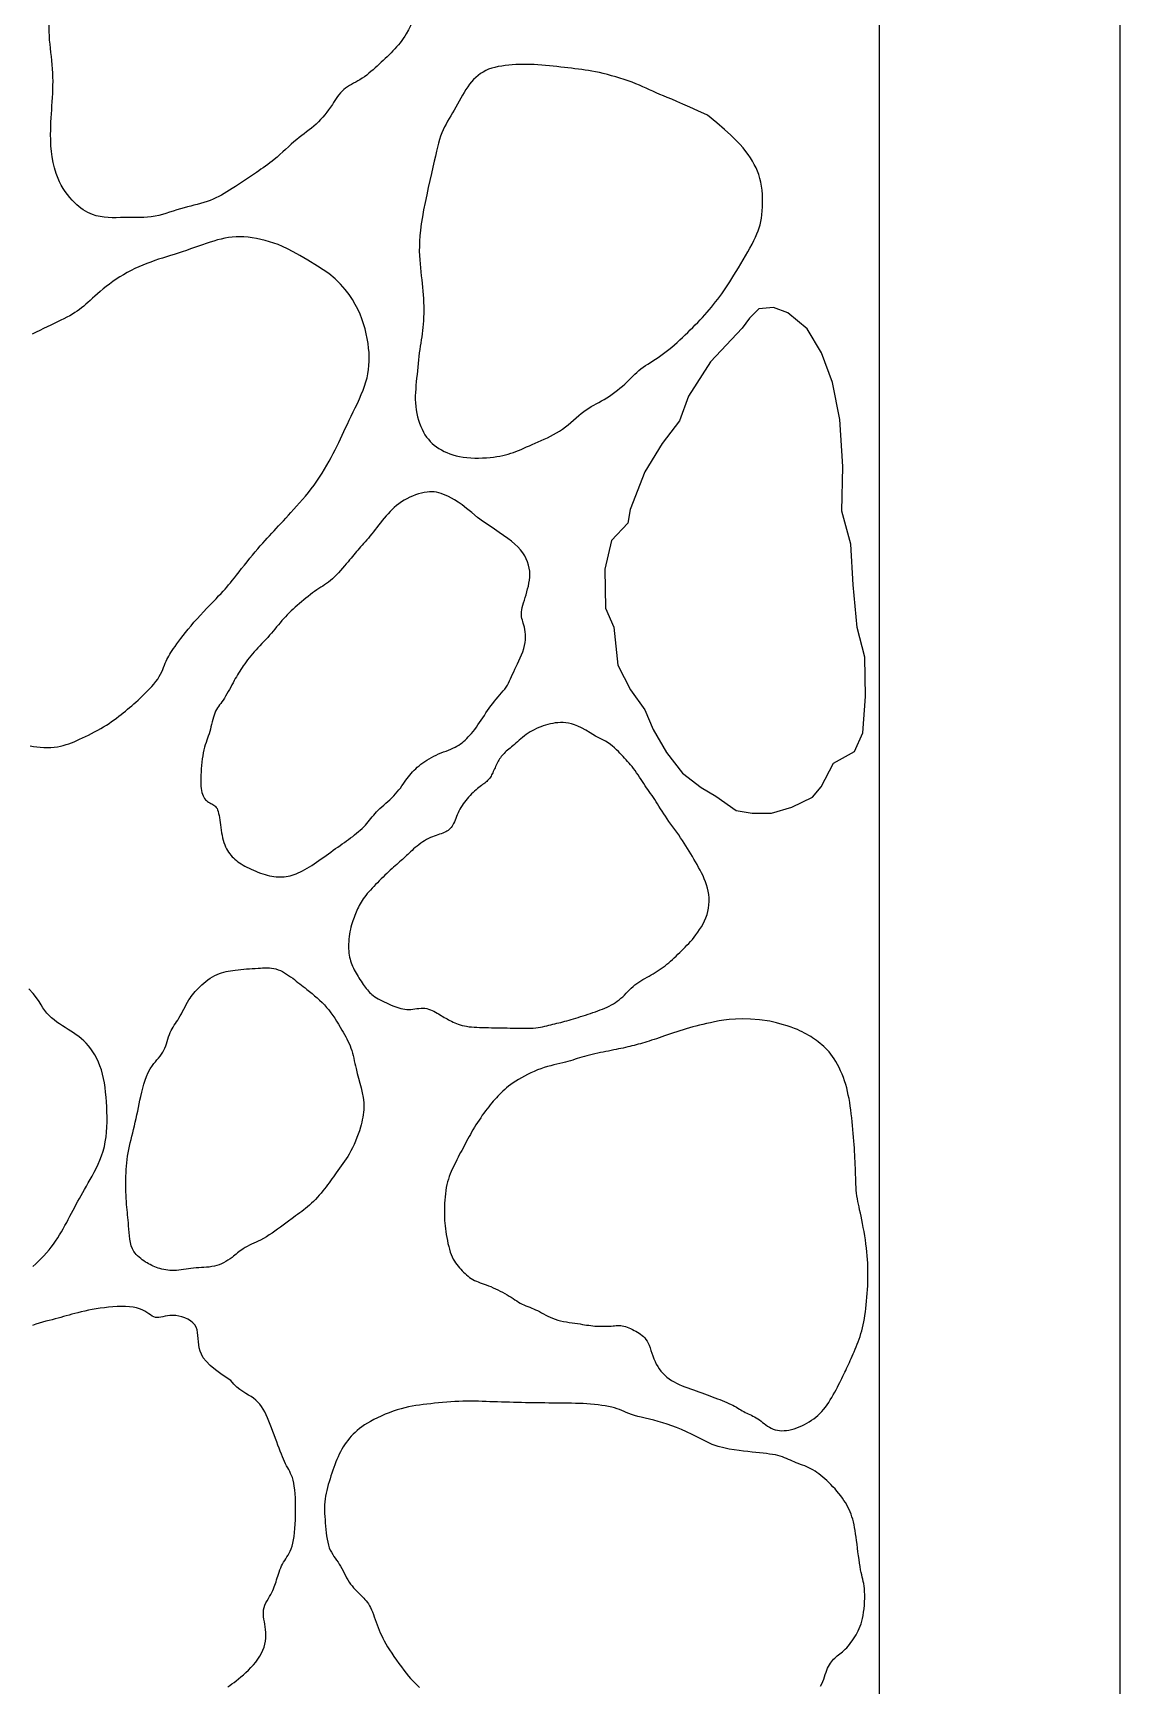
# Model space of a CAD drawing. Header units: inches. Extents: x 11 to 68, y 11 to 126.
# Drawn here: x 45.38 to 67.98, y 35 to 69.4 of the extents above; entities that cross this region are included whole.
import ezdxf

# ---------------------------------------------------------------- set-up
doc = ezdxf.new("R2010")
doc.units = ezdxf.units.IN
doc.header["$MEASUREMENT"] = 0

msp = doc.modelspace()

# ---------------------------------------------------------------- linework, layer by layer
for p, q in [((62.98, 26.012), (62.98, 126.012)), ((67.98, 126.012), (67.98, 23.632))]:
    msp.add_line(p, q)
for points in [[(59.404, 67.686), (59.204, 67.779), (59.033, 67.856), (58.888, 67.921), (58.764, 67.974), (58.658, 68.019), (58.567, 68.057), (58.485, 68.091), (58.41, 68.122), (58.337, 68.154), (58.267, 68.186), (58.197, 68.217), (58.128, 68.249), (58.057, 68.28), (57.986, 68.312), (57.911, 68.342), (57.834, 68.373), (57.753, 68.402), (57.669, 68.431), (57.582, 68.459), (57.495, 68.486), (57.408, 68.511), (57.321, 68.534), (57.236, 68.555), (57.155, 68.574), (57.076, 68.59), (57.001, 68.605), (56.929, 68.617), (56.858, 68.628), (56.787, 68.638), (56.718, 68.647), (56.647, 68.655), (56.575, 68.664), (56.502, 68.673), (56.426, 68.682), (56.35, 68.691), (56.272, 68.7), (56.193, 68.709), (56.114, 68.717), (56.035, 68.724), (55.957, 68.73), (55.878, 68.736), (55.801, 68.74), (55.723, 68.743), (55.647, 68.744), (55.57, 68.745), (55.494, 68.743), (55.419, 68.741), (55.344, 68.736), (55.269, 68.73), (55.195, 68.722), (55.123, 68.712), (55.052, 68.699), (54.983, 68.684), (54.916, 68.665), (54.852, 68.643), (54.792, 68.617), (54.735, 68.587), (54.681, 68.553), (54.631, 68.516), (54.583, 68.475), (54.538, 68.431), (54.496, 68.383), (54.455, 68.332), (54.416, 68.279), (54.378, 68.222), (54.342, 68.164), (54.307, 68.104), (54.272, 68.042), (54.238, 67.98), (54.204, 67.918), (54.17, 67.857), (54.136, 67.796), (54.101, 67.736), (54.066, 67.678), (54.032, 67.62), (53.998, 67.562), (53.965, 67.503), (53.934, 67.443), (53.905, 67.382), (53.878, 67.319), (53.853, 67.253), (53.831, 67.183), (53.809, 67.108), (53.789, 67.026), (53.767, 66.937), (53.745, 66.838), (53.721, 66.729), (53.694, 66.608), (53.663, 66.475), (53.631, 66.332), (53.597, 66.182), (53.563, 66.028), (53.53, 65.872), (53.5, 65.719), (53.473, 65.57), (53.45, 65.429), (53.433, 65.299), (53.421, 65.178), (53.414, 65.066), (53.411, 64.961), (53.41, 64.862), (53.413, 64.769), (53.418, 64.68), (53.425, 64.594), (53.433, 64.51), (53.441, 64.427), (53.45, 64.346), (53.46, 64.265), (53.469, 64.186), (53.477, 64.107), (53.485, 64.028), (53.491, 63.95), (53.497, 63.871), (53.5, 63.792), (53.502, 63.714), (53.503, 63.636), (53.502, 63.56), (53.5, 63.485), (53.496, 63.412), (53.491, 63.341), (53.485, 63.272), (53.477, 63.205), (53.468, 63.139), (53.459, 63.074), (53.449, 63.01), (53.439, 62.944), (53.429, 62.878), (53.419, 62.81), (53.41, 62.74), (53.401, 62.668), (53.392, 62.595), (53.384, 62.52), (53.377, 62.445), (53.369, 62.369), (53.362, 62.293), (53.354, 62.218), (53.347, 62.142), (53.34, 62.068), (53.334, 61.993), (53.33, 61.919), (53.327, 61.846), (53.327, 61.773), (53.329, 61.7), (53.335, 61.627), (53.344, 61.555), (53.356, 61.483), (53.372, 61.412), (53.391, 61.343), (53.413, 61.276), (53.438, 61.212), (53.466, 61.151), (53.495, 61.093), (53.527, 61.039), (53.561, 60.989), (53.598, 60.943), (53.637, 60.9), (53.678, 60.859), (53.722, 60.821), (53.769, 60.786), (53.818, 60.753), (53.87, 60.722), (53.925, 60.692), (53.983, 60.665), (54.044, 60.641), (54.108, 60.619), (54.176, 60.6), (54.247, 60.584), (54.321, 60.571), (54.399, 60.562), (54.48, 60.556), (54.562, 60.553), (54.644, 60.552), (54.726, 60.554), (54.806, 60.559), (54.883, 60.565), (54.956, 60.573), (55.024, 60.583), (55.087, 60.594), (55.147, 60.606), (55.204, 60.62), (55.26, 60.635), (55.313, 60.652), (55.366, 60.671), (55.42, 60.69), (55.474, 60.712), (55.529, 60.734), (55.585, 60.758), (55.642, 60.783), (55.7, 60.808), (55.759, 60.835), (55.82, 60.862), (55.882, 60.89), (55.945, 60.918), (56.008, 60.947), (56.073, 60.977), (56.137, 61.008), (56.202, 61.041), (56.265, 61.077), (56.328, 61.115), (56.389, 61.156), (56.448, 61.2), (56.506, 61.246), (56.562, 61.294), (56.617, 61.343), (56.671, 61.391), (56.725, 61.437), (56.777, 61.481), (56.83, 61.522), (56.882, 61.559), (56.934, 61.593), (56.986, 61.624), (57.038, 61.653), (57.091, 61.682), (57.144, 61.711), (57.198, 61.741), (57.253, 61.772), (57.308, 61.807), (57.364, 61.843), (57.42, 61.882), (57.475, 61.922), (57.529, 61.964), (57.582, 62.006), (57.633, 62.049), (57.681, 62.091), (57.727, 62.134), (57.77, 62.175), (57.812, 62.217), (57.853, 62.257), (57.893, 62.296), (57.934, 62.335), (57.976, 62.372), (58.02, 62.408), (58.066, 62.443), (58.114, 62.476), (58.164, 62.509), (58.215, 62.542), (58.268, 62.576), (58.323, 62.611), (58.378, 62.647), (58.433, 62.686), (58.489, 62.727), (58.545, 62.77), (58.602, 62.815), (58.658, 62.862), (58.715, 62.911), (58.771, 62.961), (58.827, 63.011), (58.882, 63.062), (58.937, 63.114), (58.991, 63.166), (59.045, 63.218), (59.097, 63.27), (59.149, 63.323), (59.2, 63.375), (59.25, 63.428), (59.299, 63.481), (59.347, 63.534), (59.394, 63.587), (59.44, 63.64), (59.485, 63.694), (59.529, 63.748), (59.573, 63.803), (59.615, 63.858), (59.657, 63.915), (59.699, 63.973), (59.74, 64.032), (59.782, 64.093), (59.824, 64.156), (59.866, 64.222), (59.909, 64.29), (59.954, 64.361), (60, 64.436), (60.048, 64.514), (60.097, 64.595), (60.146, 64.678), (60.195, 64.761), (60.242, 64.843), (60.287, 64.924), (60.329, 65.003), (60.367, 65.078), (60.401, 65.149), (60.43, 65.216), (60.456, 65.281), (60.477, 65.345), (60.496, 65.41), (60.511, 65.476), (60.523, 65.545), (60.533, 65.618), (60.541, 65.696), (60.546, 65.778), (60.549, 65.864), (60.548, 65.951), (60.545, 66.039), (60.537, 66.126), (60.527, 66.212), (60.512, 66.295), (60.493, 66.374), (60.47, 66.451), (60.443, 66.524), (60.412, 66.595), (60.377, 66.665), (60.339, 66.733), (60.297, 66.8), (60.252, 66.867), (60.203, 66.935), (60.147, 67.006), (60.078, 67.084), (59.994, 67.172), (59.888, 67.273), (59.758, 67.39), (59.598, 67.527), (59.404, 67.686)], [(51.529, 64.395), (51.292, 64.545), (51.094, 64.668), (50.927, 64.767), (50.788, 64.845), (50.669, 64.907), (50.566, 64.955), (50.474, 64.994), (50.385, 65.026), (50.296, 65.055), (50.206, 65.081), (50.116, 65.103), (50.026, 65.123), (49.937, 65.138), (49.849, 65.149), (49.763, 65.157), (49.679, 65.159), (49.598, 65.158), (49.519, 65.152), (49.441, 65.142), (49.365, 65.128), (49.289, 65.111), (49.213, 65.092), (49.136, 65.069), (49.058, 65.045), (48.979, 65.019), (48.898, 64.991), (48.815, 64.963), (48.732, 64.934), (48.649, 64.904), (48.565, 64.875), (48.481, 64.847), (48.398, 64.819), (48.315, 64.792), (48.233, 64.766), (48.151, 64.741), (48.07, 64.715), (47.988, 64.689), (47.907, 64.662), (47.825, 64.633), (47.744, 64.602), (47.661, 64.569), (47.579, 64.533), (47.497, 64.495), (47.416, 64.455), (47.335, 64.413), (47.257, 64.369), (47.18, 64.323), (47.106, 64.275), (47.034, 64.225), (46.965, 64.175), (46.899, 64.124), (46.836, 64.072), (46.776, 64.022), (46.719, 63.972), (46.664, 63.924), (46.613, 63.878), (46.565, 63.834), (46.519, 63.793), (46.475, 63.754), (46.431, 63.717), (46.387, 63.681), (46.342, 63.646), (46.296, 63.613), (46.247, 63.58), (46.194, 63.548), (46.139, 63.516), (46.08, 63.484), (46.019, 63.452), (45.954, 63.42), (45.887, 63.387), (45.818, 63.353), (45.745, 63.318), (45.671, 63.283), (45.594, 63.246), (45.517, 63.208), (45.439, 63.17), (45.361, 63.131)], [(45.317, 54.564), (45.385, 54.55), (45.456, 54.54), (45.528, 54.533), (45.601, 54.529), (45.674, 54.529), (45.745, 54.532), (45.815, 54.538), (45.882, 54.546), (45.945, 54.558), (46.005, 54.571), (46.063, 54.588), (46.119, 54.607), (46.175, 54.627), (46.23, 54.65), (46.287, 54.675), (46.345, 54.701), (46.405, 54.729), (46.467, 54.759), (46.531, 54.789), (46.594, 54.821), (46.658, 54.854), (46.721, 54.888), (46.784, 54.923), (46.844, 54.958), (46.902, 54.994), (46.958, 55.031), (47.011, 55.067), (47.063, 55.104), (47.113, 55.142), (47.161, 55.179), (47.208, 55.215), (47.254, 55.252), (47.298, 55.288), (47.342, 55.324), (47.385, 55.36), (47.428, 55.397), (47.471, 55.435), (47.515, 55.474), (47.56, 55.515), (47.606, 55.558), (47.655, 55.603), (47.703, 55.65), (47.753, 55.698), (47.801, 55.748), (47.847, 55.799), (47.892, 55.85), (47.933, 55.902), (47.969, 55.953), (48.001, 56.004), (48.029, 56.054), (48.053, 56.102), (48.074, 56.15), (48.093, 56.196), (48.11, 56.24), (48.127, 56.283), (48.144, 56.323), (48.161, 56.361), (48.179, 56.398), (48.198, 56.433), (48.219, 56.47), (48.243, 56.507), (48.269, 56.546), (48.298, 56.588), (48.331, 56.634), (48.367, 56.685), (48.407, 56.739), (48.451, 56.798), (48.498, 56.86), (48.549, 56.925), (48.604, 56.993), (48.662, 57.063), (48.724, 57.134), (48.789, 57.207), (48.856, 57.281), (48.924, 57.354), (48.992, 57.426), (49.059, 57.496), (49.123, 57.563), (49.182, 57.625), (49.237, 57.682), (49.286, 57.734), (49.329, 57.781), (49.369, 57.826), (49.407, 57.869), (49.444, 57.912), (49.481, 57.957), (49.52, 58.006), (49.563, 58.059), (49.61, 58.119), (49.661, 58.183), (49.715, 58.251), (49.771, 58.322), (49.829, 58.394), (49.886, 58.466), (49.943, 58.535), (49.999, 58.602), (50.052, 58.665), (50.103, 58.724), (50.153, 58.781), (50.201, 58.834), (50.248, 58.886), (50.295, 58.937), (50.342, 58.987), (50.388, 59.038), (50.435, 59.089), (50.483, 59.141), (50.532, 59.194), (50.582, 59.248), (50.633, 59.305), (50.686, 59.363), (50.74, 59.423), (50.797, 59.486), (50.856, 59.551), (50.916, 59.619), (50.978, 59.69), (51.04, 59.762), (51.102, 59.837), (51.163, 59.913), (51.223, 59.992), (51.281, 60.072), (51.336, 60.153), (51.389, 60.236), (51.44, 60.319), (51.489, 60.402), (51.535, 60.485), (51.579, 60.567), (51.62, 60.648), (51.66, 60.727), (51.698, 60.804), (51.734, 60.88), (51.769, 60.955), (51.804, 61.03), (51.839, 61.105), (51.875, 61.182), (51.913, 61.26), (51.952, 61.341), (51.993, 61.426), (52.035, 61.512), (52.078, 61.601), (52.121, 61.691), (52.163, 61.782), (52.202, 61.873), (52.239, 61.963), (52.271, 62.051), (52.299, 62.138), (52.322, 62.224), (52.34, 62.309), (52.353, 62.394), (52.363, 62.48), (52.367, 62.567), (52.368, 62.656), (52.364, 62.748), (52.356, 62.842), (52.344, 62.94), (52.328, 63.039), (52.307, 63.14), (52.282, 63.243), (52.252, 63.345), (52.217, 63.448), (52.177, 63.55), (52.132, 63.652), (52.079, 63.752), (52.019, 63.854), (51.948, 63.957), (51.865, 64.061), (51.769, 64.169), (51.658, 64.28), (51.529, 64.395)], [(60.127, 63.258), (59.463, 62.558), (59.009, 61.839), (58.819, 61.327), (58.459, 60.854), (58.099, 60.267), (57.796, 59.483), (57.744, 59.201), (57.409, 58.836), (57.267, 58.241), (57.282, 57.427), (57.453, 57.033), (57.535, 56.245), (57.804, 55.728), (58.102, 55.311), (58.273, 54.902), (58.548, 54.426), (58.883, 53.995), (59.273, 53.697), (59.577, 53.515), (60.002, 53.22), (60.333, 53.16), (60.735, 53.16), (61.155, 53.29), (61.589, 53.496), (61.767, 53.711), (62.023, 54.2), (62.463, 54.444), (62.631, 54.831), (62.691, 55.588), (62.673, 56.409), (62.517, 57.029), (62.434, 57.915), (62.386, 58.762), (62.194, 59.447), (62.218, 60.377), (62.158, 61.356), (62.003, 62.122), (61.776, 62.742), (61.478, 63.244), (61.071, 63.578), (60.779, 63.687), (60.473, 63.659), (60.276, 63.462), (60.127, 63.258)], [(54.622, 59.315), (54.5, 59.42), (54.393, 59.506), (54.299, 59.578), (54.216, 59.636), (54.143, 59.683), (54.078, 59.721), (54.019, 59.751), (53.965, 59.776), (53.914, 59.797), (53.865, 59.815), (53.817, 59.83), (53.77, 59.841), (53.722, 59.848), (53.673, 59.851), (53.623, 59.85), (53.57, 59.845), (53.514, 59.836), (53.455, 59.823), (53.395, 59.806), (53.333, 59.786), (53.271, 59.762), (53.21, 59.736), (53.15, 59.706), (53.093, 59.674), (53.038, 59.64), (52.986, 59.603), (52.937, 59.565), (52.89, 59.524), (52.844, 59.482), (52.801, 59.439), (52.759, 59.394), (52.718, 59.348), (52.678, 59.301), (52.639, 59.254), (52.601, 59.206), (52.564, 59.158), (52.527, 59.11), (52.491, 59.063), (52.455, 59.017), (52.419, 58.973), (52.384, 58.93), (52.35, 58.888), (52.316, 58.849), (52.282, 58.81), (52.25, 58.773), (52.218, 58.737), (52.187, 58.703), (52.158, 58.669), (52.13, 58.637), (52.103, 58.605), (52.076, 58.573), (52.049, 58.541), (52.021, 58.507), (51.992, 58.472), (51.961, 58.435), (51.928, 58.395), (51.892, 58.352), (51.854, 58.307), (51.814, 58.26), (51.772, 58.213), (51.73, 58.167), (51.687, 58.122), (51.645, 58.079), (51.602, 58.04), (51.561, 58.005), (51.52, 57.973), (51.48, 57.944), (51.44, 57.917), (51.4, 57.89), (51.359, 57.864), (51.318, 57.837), (51.276, 57.809), (51.233, 57.778), (51.189, 57.745), (51.144, 57.711), (51.099, 57.675), (51.053, 57.638), (51.008, 57.601), (50.962, 57.563), (50.917, 57.524), (50.873, 57.486), (50.83, 57.447), (50.787, 57.409), (50.745, 57.37), (50.704, 57.331), (50.664, 57.292), (50.625, 57.251), (50.587, 57.21), (50.55, 57.169), (50.514, 57.126), (50.478, 57.083), (50.442, 57.039), (50.406, 56.995), (50.37, 56.951), (50.334, 56.907), (50.296, 56.864), (50.257, 56.82), (50.217, 56.776), (50.177, 56.733), (50.136, 56.69), (50.095, 56.647), (50.055, 56.605), (50.016, 56.562), (49.978, 56.52), (49.941, 56.478), (49.905, 56.436), (49.871, 56.394), (49.839, 56.353), (49.808, 56.312), (49.778, 56.272), (49.75, 56.232), (49.724, 56.193), (49.698, 56.154), (49.674, 56.117), (49.651, 56.079), (49.628, 56.04), (49.606, 56.001), (49.583, 55.962), (49.56, 55.92), (49.537, 55.877), (49.512, 55.832), (49.487, 55.785), (49.461, 55.738), (49.435, 55.691), (49.409, 55.644), (49.382, 55.599), (49.356, 55.556), (49.33, 55.517), (49.305, 55.48), (49.28, 55.447), (49.257, 55.415), (49.234, 55.384), (49.213, 55.352), (49.192, 55.319), (49.174, 55.284), (49.157, 55.246), (49.141, 55.204), (49.127, 55.158), (49.114, 55.11), (49.102, 55.06), (49.09, 55.009), (49.077, 54.958), (49.065, 54.908), (49.051, 54.859), (49.037, 54.813), (49.022, 54.768), (49.006, 54.724), (48.99, 54.679), (48.974, 54.633), (48.958, 54.585), (48.943, 54.534), (48.929, 54.479), (48.917, 54.42), (48.906, 54.357), (48.896, 54.291), (48.887, 54.224), (48.88, 54.155), (48.874, 54.087), (48.87, 54.02), (48.866, 53.955), (48.864, 53.893), (48.864, 53.834), (48.865, 53.778), (48.867, 53.726), (48.872, 53.678), (48.878, 53.633), (48.887, 53.592), (48.898, 53.555), (48.912, 53.522), (48.928, 53.492), (48.945, 53.466), (48.965, 53.443), (48.985, 53.423), (49.006, 53.405), (49.028, 53.39), (49.05, 53.376), (49.072, 53.365), (49.094, 53.354), (49.115, 53.343), (49.135, 53.332), (49.154, 53.318), (49.172, 53.302), (49.188, 53.282), (49.203, 53.258), (49.216, 53.229), (49.226, 53.195), (49.236, 53.156), (49.244, 53.114), (49.252, 53.069), (49.259, 53.02), (49.266, 52.97), (49.273, 52.918), (49.281, 52.864), (49.289, 52.81), (49.298, 52.756), (49.308, 52.702), (49.32, 52.649), (49.332, 52.598), (49.346, 52.549), (49.362, 52.503), (49.379, 52.46), (49.399, 52.42), (49.42, 52.383), (49.442, 52.349), (49.466, 52.317), (49.492, 52.286), (49.519, 52.257), (49.547, 52.23), (49.576, 52.203), (49.607, 52.177), (49.639, 52.152), (49.672, 52.128), (49.707, 52.105), (49.744, 52.082), (49.783, 52.059), (49.824, 52.037), (49.868, 52.015), (49.913, 51.994), (49.959, 51.973), (50.007, 51.953), (50.055, 51.934), (50.104, 51.916), (50.153, 51.9), (50.201, 51.885), (50.249, 51.872), (50.296, 51.861), (50.342, 51.852), (50.387, 51.844), (50.432, 51.839), (50.475, 51.835), (50.518, 51.834), (50.561, 51.835), (50.602, 51.838), (50.643, 51.843), (50.684, 51.85), (50.724, 51.86), (50.765, 51.872), (50.807, 51.886), (50.849, 51.903), (50.892, 51.921), (50.936, 51.942), (50.982, 51.965), (51.028, 51.99), (51.076, 52.017), (51.124, 52.045), (51.173, 52.075), (51.222, 52.107), (51.272, 52.14), (51.322, 52.174), (51.372, 52.21), (51.423, 52.246), (51.473, 52.282), (51.523, 52.318), (51.572, 52.354), (51.621, 52.39), (51.669, 52.424), (51.716, 52.458), (51.762, 52.49), (51.808, 52.522), (51.853, 52.554), (51.897, 52.585), (51.94, 52.616), (51.982, 52.647), (52.024, 52.679), (52.065, 52.712), (52.105, 52.745), (52.145, 52.778), (52.183, 52.812), (52.219, 52.846), (52.254, 52.88), (52.288, 52.914), (52.319, 52.948), (52.349, 52.982), (52.377, 53.016), (52.405, 53.05), (52.432, 53.084), (52.461, 53.118), (52.49, 53.152), (52.521, 53.187), (52.555, 53.222), (52.592, 53.257), (52.631, 53.293), (52.672, 53.33), (52.714, 53.367), (52.756, 53.404), (52.798, 53.443), (52.84, 53.482), (52.879, 53.522), (52.916, 53.563), (52.951, 53.604), (52.984, 53.645), (53.016, 53.686), (53.046, 53.728), (53.075, 53.768), (53.103, 53.808), (53.131, 53.846), (53.159, 53.884), (53.186, 53.92), (53.214, 53.955), (53.242, 53.989), (53.271, 54.022), (53.302, 54.054), (53.334, 54.086), (53.368, 54.118), (53.404, 54.149), (53.442, 54.18), (53.482, 54.21), (53.524, 54.24), (53.567, 54.268), (53.613, 54.296), (53.66, 54.322), (53.71, 54.348), (53.76, 54.371), (53.812, 54.394), (53.864, 54.415), (53.916, 54.436), (53.967, 54.456), (54.017, 54.476), (54.065, 54.496), (54.11, 54.516), (54.152, 54.536), (54.192, 54.557), (54.229, 54.579), (54.264, 54.602), (54.298, 54.627), (54.331, 54.654), (54.364, 54.683), (54.396, 54.714), (54.429, 54.748), (54.462, 54.784), (54.495, 54.823), (54.529, 54.864), (54.562, 54.907), (54.596, 54.952), (54.629, 54.999), (54.663, 55.047), (54.696, 55.096), (54.729, 55.147), (54.763, 55.198), (54.796, 55.249), (54.83, 55.3), (54.864, 55.35), (54.9, 55.399), (54.936, 55.447), (54.972, 55.493), (55.01, 55.537), (55.047, 55.58), (55.084, 55.623), (55.119, 55.664), (55.153, 55.705), (55.185, 55.746), (55.215, 55.787), (55.241, 55.828), (55.265, 55.87), (55.287, 55.913), (55.309, 55.958), (55.33, 56.004), (55.351, 56.052), (55.374, 56.103), (55.398, 56.157), (55.425, 56.213), (55.453, 56.272), (55.482, 56.333), (55.51, 56.395), (55.537, 56.459), (55.561, 56.523), (55.582, 56.586), (55.598, 56.649), (55.609, 56.711), (55.615, 56.771), (55.617, 56.828), (55.615, 56.884), (55.61, 56.937), (55.603, 56.987), (55.594, 57.033), (55.583, 57.075), (55.573, 57.114), (55.562, 57.149), (55.553, 57.182), (55.544, 57.214), (55.537, 57.246), (55.533, 57.279), (55.532, 57.314), (55.534, 57.352), (55.54, 57.394), (55.55, 57.44), (55.563, 57.489), (55.577, 57.541), (55.594, 57.595), (55.611, 57.651), (55.629, 57.709), (55.646, 57.768), (55.663, 57.828), (55.678, 57.889), (55.69, 57.95), (55.7, 58.012), (55.706, 58.074), (55.708, 58.137), (55.705, 58.2), (55.697, 58.263), (55.683, 58.327), (55.662, 58.39), (55.635, 58.454), (55.601, 58.517), (55.561, 58.579), (55.513, 58.641), (55.458, 58.702), (55.396, 58.762), (55.326, 58.822), (55.249, 58.881), (55.164, 58.942), (55.071, 59.006), (54.97, 59.073), (54.862, 59.147), (54.746, 59.227), (54.622, 59.315)], [(57.072, 54.766), (56.966, 54.836), (56.871, 54.893), (56.785, 54.939), (56.709, 54.975), (56.639, 55.002), (56.574, 55.022), (56.514, 55.035), (56.456, 55.043), (56.4, 55.047), (56.345, 55.048), (56.291, 55.045), (56.238, 55.039), (56.186, 55.031), (56.135, 55.02), (56.085, 55.008), (56.036, 54.993), (55.987, 54.977), (55.939, 54.96), (55.892, 54.942), (55.846, 54.922), (55.801, 54.9), (55.758, 54.877), (55.715, 54.852), (55.674, 54.826), (55.634, 54.798), (55.595, 54.769), (55.557, 54.739), (55.521, 54.709), (55.485, 54.679), (55.451, 54.649), (55.418, 54.62), (55.386, 54.592), (55.355, 54.566), (55.325, 54.541), (55.297, 54.518), (55.269, 54.495), (55.243, 54.473), (55.218, 54.451), (55.194, 54.429), (55.172, 54.407), (55.151, 54.385), (55.131, 54.363), (55.113, 54.34), (55.096, 54.316), (55.079, 54.292), (55.064, 54.268), (55.049, 54.242), (55.036, 54.217), (55.022, 54.19), (55.009, 54.163), (54.997, 54.136), (54.985, 54.109), (54.973, 54.082), (54.961, 54.056), (54.949, 54.03), (54.938, 54.005), (54.926, 53.981), (54.914, 53.958), (54.901, 53.935), (54.888, 53.914), (54.875, 53.894), (54.86, 53.875), (54.845, 53.857), (54.828, 53.839), (54.811, 53.822), (54.792, 53.806), (54.772, 53.79), (54.75, 53.774), (54.727, 53.757), (54.703, 53.739), (54.677, 53.719), (54.65, 53.698), (54.621, 53.674), (54.591, 53.649), (54.56, 53.622), (54.529, 53.593), (54.497, 53.562), (54.466, 53.53), (54.436, 53.497), (54.406, 53.463), (54.377, 53.428), (54.35, 53.393), (54.324, 53.356), (54.3, 53.319), (54.276, 53.282), (54.255, 53.244), (54.235, 53.206), (54.216, 53.167), (54.199, 53.129), (54.183, 53.091), (54.168, 53.054), (54.153, 53.018), (54.139, 52.983), (54.124, 52.95), (54.108, 52.919), (54.092, 52.891), (54.073, 52.865), (54.054, 52.842), (54.032, 52.822), (54.009, 52.804), (53.984, 52.787), (53.958, 52.772), (53.929, 52.759), (53.899, 52.746), (53.866, 52.734), (53.832, 52.723), (53.796, 52.711), (53.759, 52.699), (53.721, 52.686), (53.682, 52.671), (53.642, 52.654), (53.601, 52.635), (53.561, 52.613), (53.52, 52.589), (53.48, 52.563), (53.44, 52.535), (53.401, 52.506), (53.363, 52.476), (53.327, 52.447), (53.292, 52.417), (53.259, 52.388), (53.228, 52.36), (53.198, 52.332), (53.17, 52.305), (53.142, 52.278), (53.114, 52.252), (53.086, 52.226), (53.059, 52.2), (53.03, 52.174), (53.001, 52.148), (52.971, 52.122), (52.941, 52.095), (52.909, 52.068), (52.876, 52.039), (52.842, 52.008), (52.807, 51.976), (52.77, 51.942), (52.732, 51.907), (52.694, 51.87), (52.655, 51.832), (52.615, 51.793), (52.576, 51.754), (52.538, 51.714), (52.5, 51.676), (52.463, 51.637), (52.427, 51.599), (52.392, 51.562), (52.359, 51.525), (52.328, 51.488), (52.298, 51.452), (52.271, 51.416), (52.245, 51.38), (52.221, 51.345), (52.2, 51.31), (52.18, 51.274), (52.161, 51.239), (52.144, 51.204), (52.127, 51.17), (52.112, 51.135), (52.096, 51.1), (52.081, 51.065), (52.066, 51.03), (52.052, 50.994), (52.038, 50.957), (52.025, 50.919), (52.012, 50.879), (52, 50.836), (51.988, 50.792), (51.978, 50.745), (51.968, 50.696), (51.96, 50.645), (51.952, 50.593), (51.947, 50.541), (51.942, 50.489), (51.94, 50.438), (51.939, 50.388), (51.94, 50.34), (51.942, 50.294), (51.947, 50.25), (51.953, 50.207), (51.961, 50.166), (51.971, 50.126), (51.982, 50.087), (51.994, 50.049), (52.008, 50.011), (52.023, 49.975), (52.04, 49.939), (52.057, 49.904), (52.076, 49.869), (52.095, 49.834), (52.115, 49.8), (52.135, 49.766), (52.155, 49.732), (52.176, 49.698), (52.198, 49.664), (52.219, 49.631), (52.241, 49.599), (52.263, 49.568), (52.285, 49.538), (52.307, 49.51), (52.329, 49.483), (52.351, 49.458), (52.374, 49.433), (52.399, 49.41), (52.425, 49.387), (52.453, 49.365), (52.484, 49.343), (52.518, 49.321), (52.555, 49.299), (52.594, 49.277), (52.636, 49.255), (52.679, 49.234), (52.724, 49.213), (52.769, 49.193), (52.814, 49.174), (52.858, 49.156), (52.902, 49.139), (52.944, 49.124), (52.986, 49.11), (53.027, 49.099), (53.068, 49.09), (53.109, 49.083), (53.15, 49.079), (53.192, 49.078), (53.234, 49.079), (53.276, 49.083), (53.319, 49.088), (53.361, 49.094), (53.403, 49.099), (53.445, 49.102), (53.486, 49.103), (53.527, 49.101), (53.566, 49.094), (53.604, 49.085), (53.641, 49.072), (53.677, 49.056), (53.712, 49.039), (53.746, 49.021), (53.779, 49.002), (53.811, 48.983), (53.841, 48.965), (53.871, 48.947), (53.9, 48.93), (53.929, 48.913), (53.958, 48.897), (53.987, 48.881), (54.017, 48.864), (54.047, 48.848), (54.079, 48.832), (54.112, 48.816), (54.146, 48.8), (54.182, 48.785), (54.22, 48.77), (54.26, 48.757), (54.303, 48.745), (54.347, 48.735), (54.394, 48.726), (54.444, 48.719), (54.496, 48.714), (54.55, 48.709), (54.606, 48.706), (54.663, 48.704), (54.723, 48.702), (54.784, 48.7), (54.847, 48.699), (54.91, 48.698), (54.975, 48.697), (55.04, 48.696), (55.106, 48.695), (55.171, 48.694), (55.237, 48.693), (55.302, 48.691), (55.366, 48.69), (55.43, 48.688), (55.492, 48.687), (55.553, 48.686), (55.612, 48.685), (55.67, 48.686), (55.726, 48.688), (55.779, 48.691), (55.831, 48.696), (55.881, 48.703), (55.928, 48.71), (55.974, 48.719), (56.019, 48.729), (56.063, 48.738), (56.105, 48.749), (56.147, 48.759), (56.188, 48.769), (56.229, 48.779), (56.269, 48.789), (56.31, 48.799), (56.351, 48.809), (56.393, 48.82), (56.435, 48.831), (56.479, 48.843), (56.524, 48.855), (56.57, 48.869), (56.618, 48.883), (56.666, 48.897), (56.715, 48.912), (56.765, 48.928), (56.816, 48.944), (56.867, 48.96), (56.918, 48.977), (56.969, 48.994), (57.021, 49.011), (57.072, 49.029), (57.123, 49.047), (57.173, 49.066), (57.222, 49.086), (57.269, 49.106), (57.316, 49.127), (57.36, 49.149), (57.404, 49.172), (57.446, 49.197), (57.487, 49.223), (57.527, 49.25), (57.566, 49.279), (57.604, 49.31), (57.64, 49.343), (57.676, 49.378), (57.712, 49.414), (57.747, 49.45), (57.783, 49.486), (57.819, 49.521), (57.856, 49.555), (57.894, 49.587), (57.934, 49.618), (57.975, 49.646), (58.017, 49.673), (58.06, 49.698), (58.103, 49.723), (58.146, 49.747), (58.19, 49.771), (58.233, 49.795), (58.275, 49.82), (58.317, 49.846), (58.359, 49.872), (58.4, 49.899), (58.44, 49.927), (58.48, 49.956), (58.52, 49.986), (58.559, 50.017), (58.598, 50.049), (58.636, 50.083), (58.674, 50.117), (58.712, 50.152), (58.75, 50.188), (58.788, 50.225), (58.825, 50.261), (58.863, 50.298), (58.9, 50.335), (58.938, 50.373), (58.975, 50.412), (59.013, 50.451), (59.05, 50.493), (59.088, 50.536), (59.126, 50.583), (59.164, 50.631), (59.203, 50.684), (59.24, 50.739), (59.277, 50.797), (59.311, 50.857), (59.343, 50.92), (59.371, 50.984), (59.394, 51.05), (59.413, 51.118), (59.426, 51.187), (59.434, 51.257), (59.437, 51.327), (59.435, 51.397), (59.428, 51.467), (59.417, 51.536), (59.402, 51.604), (59.384, 51.67), (59.362, 51.735), (59.337, 51.797), (59.31, 51.858), (59.281, 51.918), (59.25, 51.976), (59.218, 52.034), (59.186, 52.091), (59.153, 52.147), (59.121, 52.203), (59.089, 52.259), (59.056, 52.315), (59.023, 52.371), (58.99, 52.426), (58.955, 52.482), (58.919, 52.538), (58.882, 52.595), (58.844, 52.651), (58.804, 52.708), (58.763, 52.764), (58.722, 52.821), (58.682, 52.877), (58.641, 52.933), (58.602, 52.989), (58.563, 53.044), (58.527, 53.098), (58.492, 53.151), (58.458, 53.204), (58.426, 53.255), (58.394, 53.305), (58.364, 53.354), (58.334, 53.401), (58.306, 53.446), (58.277, 53.489), (58.249, 53.531), (58.221, 53.572), (58.193, 53.612), (58.165, 53.653), (58.137, 53.693), (58.109, 53.734), (58.08, 53.777), (58.051, 53.821), (58.021, 53.866), (57.991, 53.912), (57.96, 53.957), (57.929, 54.003), (57.898, 54.047), (57.867, 54.09), (57.836, 54.131), (57.804, 54.17), (57.773, 54.206), (57.741, 54.241), (57.71, 54.275), (57.678, 54.309), (57.646, 54.342), (57.614, 54.375), (57.582, 54.41), (57.549, 54.445), (57.513, 54.483), (57.471, 54.522), (57.421, 54.564), (57.358, 54.609), (57.281, 54.658), (57.187, 54.71), (57.072, 54.766)], [(45.375, 43.728), (45.433, 43.783), (45.49, 43.838), (45.548, 43.895), (45.603, 43.953), (45.657, 44.012), (45.709, 44.072), (45.757, 44.133), (45.803, 44.195), (45.847, 44.258), (45.889, 44.321), (45.929, 44.385), (45.968, 44.449), (46.005, 44.514), (46.041, 44.578), (46.076, 44.643), (46.11, 44.707), (46.144, 44.772), (46.177, 44.836), (46.21, 44.899), (46.243, 44.962), (46.276, 45.024), (46.309, 45.085), (46.343, 45.146), (46.377, 45.207), (46.413, 45.269), (46.449, 45.333), (46.486, 45.398), (46.524, 45.466), (46.564, 45.537), (46.605, 45.611), (46.647, 45.689), (46.689, 45.77), (46.729, 45.855), (46.767, 45.942), (46.802, 46.033), (46.834, 46.127), (46.86, 46.223), (46.88, 46.322), (46.896, 46.423), (46.906, 46.526), (46.913, 46.63), (46.916, 46.735), (46.916, 46.84), (46.913, 46.945), (46.909, 47.05), (46.903, 47.153), (46.895, 47.255), (46.886, 47.355), (46.874, 47.454), (46.86, 47.549), (46.842, 47.643), (46.822, 47.733), (46.797, 47.82), (46.769, 47.903), (46.737, 47.982), (46.702, 48.058), (46.663, 48.13), (46.622, 48.197), (46.578, 48.261), (46.532, 48.319), (46.484, 48.374), (46.434, 48.423), (46.382, 48.469), (46.329, 48.511), (46.275, 48.551), (46.219, 48.589), (46.163, 48.626), (46.105, 48.662), (46.047, 48.699), (45.988, 48.737), (45.929, 48.776), (45.871, 48.816), (45.814, 48.859), (45.76, 48.903), (45.709, 48.95), (45.663, 49), (45.621, 49.053), (45.583, 49.11), (45.546, 49.172), (45.503, 49.241), (45.449, 49.318), (45.379, 49.406), (45.287, 49.506)], [(60.699, 48.836), (60.483, 48.862), (60.294, 48.877), (60.129, 48.882), (59.984, 48.878), (59.857, 48.868), (59.744, 48.854), (59.643, 48.837), (59.551, 48.819), (59.465, 48.801), (59.384, 48.783), (59.307, 48.766), (59.234, 48.749), (59.164, 48.732), (59.095, 48.714), (59.028, 48.695), (58.962, 48.676), (58.896, 48.656), (58.829, 48.635), (58.764, 48.613), (58.699, 48.592), (58.635, 48.57), (58.573, 48.548), (58.512, 48.527), (58.454, 48.507), (58.398, 48.488), (58.343, 48.469), (58.291, 48.452), (58.241, 48.436), (58.192, 48.42), (58.144, 48.405), (58.098, 48.391), (58.053, 48.378), (58.008, 48.365), (57.964, 48.352), (57.92, 48.341), (57.877, 48.329), (57.833, 48.318), (57.789, 48.307), (57.744, 48.296), (57.698, 48.286), (57.652, 48.275), (57.604, 48.265), (57.555, 48.255), (57.505, 48.244), (57.454, 48.234), (57.401, 48.223), (57.347, 48.212), (57.292, 48.201), (57.236, 48.19), (57.178, 48.178), (57.121, 48.166), (57.063, 48.154), (57.006, 48.141), (56.95, 48.128), (56.895, 48.114), (56.843, 48.1), (56.792, 48.085), (56.743, 48.071), (56.696, 48.055), (56.648, 48.04), (56.6, 48.025), (56.552, 48.01), (56.501, 47.995), (56.448, 47.98), (56.392, 47.966), (56.333, 47.952), (56.271, 47.938), (56.207, 47.922), (56.142, 47.906), (56.074, 47.887), (56.006, 47.867), (55.937, 47.844), (55.867, 47.818), (55.798, 47.789), (55.729, 47.758), (55.661, 47.726), (55.596, 47.692), (55.532, 47.657), (55.472, 47.621), (55.415, 47.586), (55.363, 47.55), (55.314, 47.515), (55.268, 47.479), (55.226, 47.444), (55.186, 47.41), (55.148, 47.375), (55.113, 47.341), (55.078, 47.307), (55.045, 47.273), (55.013, 47.238), (54.981, 47.204), (54.949, 47.168), (54.918, 47.132), (54.886, 47.094), (54.854, 47.054), (54.822, 47.012), (54.789, 46.968), (54.755, 46.922), (54.72, 46.874), (54.686, 46.825), (54.652, 46.775), (54.619, 46.725), (54.587, 46.674), (54.556, 46.624), (54.526, 46.575), (54.498, 46.526), (54.471, 46.478), (54.445, 46.431), (54.419, 46.383), (54.394, 46.336), (54.369, 46.289), (54.344, 46.241), (54.319, 46.193), (54.293, 46.145), (54.268, 46.097), (54.242, 46.049), (54.217, 46), (54.191, 45.951), (54.167, 45.902), (54.142, 45.853), (54.119, 45.804), (54.096, 45.755), (54.074, 45.705), (54.053, 45.654), (54.033, 45.601), (54.015, 45.547), (53.999, 45.49), (53.984, 45.431), (53.971, 45.37), (53.961, 45.306), (53.952, 45.241), (53.945, 45.175), (53.939, 45.109), (53.935, 45.044), (53.933, 44.979), (53.931, 44.917), (53.931, 44.856), (53.932, 44.798), (53.934, 44.741), (53.937, 44.684), (53.942, 44.628), (53.947, 44.571), (53.954, 44.513), (53.962, 44.454), (53.971, 44.393), (53.982, 44.331), (53.993, 44.268), (54.006, 44.206), (54.021, 44.144), (54.036, 44.085), (54.054, 44.029), (54.073, 43.976), (54.093, 43.927), (54.115, 43.882), (54.139, 43.841), (54.164, 43.802), (54.189, 43.766), (54.216, 43.733), (54.244, 43.7), (54.272, 43.669), (54.301, 43.638), (54.331, 43.608), (54.361, 43.579), (54.392, 43.552), (54.424, 43.525), (54.456, 43.501), (54.49, 43.478), (54.524, 43.457), (54.56, 43.438), (54.596, 43.421), (54.634, 43.406), (54.673, 43.391), (54.714, 43.376), (54.756, 43.36), (54.8, 43.344), (54.846, 43.327), (54.894, 43.308), (54.943, 43.287), (54.993, 43.265), (55.044, 43.241), (55.094, 43.217), (55.143, 43.192), (55.191, 43.166), (55.237, 43.139), (55.28, 43.113), (55.321, 43.087), (55.361, 43.061), (55.399, 43.035), (55.436, 43.011), (55.473, 42.987), (55.51, 42.965), (55.548, 42.945), (55.586, 42.927), (55.626, 42.91), (55.666, 42.894), (55.706, 42.878), (55.747, 42.862), (55.788, 42.846), (55.829, 42.828), (55.87, 42.809), (55.912, 42.788), (55.953, 42.765), (55.995, 42.742), (56.038, 42.718), (56.083, 42.694), (56.13, 42.671), (56.18, 42.65), (56.232, 42.63), (56.288, 42.613), (56.347, 42.598), (56.407, 42.586), (56.468, 42.575), (56.529, 42.565), (56.588, 42.556), (56.646, 42.548), (56.701, 42.54), (56.752, 42.532), (56.801, 42.524), (56.846, 42.517), (56.89, 42.51), (56.933, 42.504), (56.974, 42.498), (57.016, 42.493), (57.059, 42.489), (57.102, 42.486), (57.147, 42.484), (57.191, 42.483), (57.236, 42.483), (57.279, 42.484), (57.322, 42.485), (57.363, 42.487), (57.402, 42.489), (57.438, 42.492), (57.472, 42.495), (57.505, 42.497), (57.537, 42.499), (57.568, 42.499), (57.599, 42.498), (57.631, 42.494), (57.663, 42.488), (57.697, 42.479), (57.733, 42.467), (57.769, 42.453), (57.805, 42.436), (57.842, 42.418), (57.878, 42.399), (57.913, 42.379), (57.948, 42.359), (57.98, 42.338), (58.012, 42.317), (58.042, 42.294), (58.071, 42.269), (58.097, 42.241), (58.123, 42.209), (58.147, 42.173), (58.169, 42.133), (58.189, 42.087), (58.209, 42.036), (58.228, 41.982), (58.247, 41.925), (58.268, 41.868), (58.289, 41.809), (58.313, 41.752), (58.339, 41.697), (58.368, 41.645), (58.4, 41.595), (58.435, 41.549), (58.473, 41.505), (58.515, 41.464), (58.559, 41.426), (58.605, 41.39), (58.655, 41.357), (58.707, 41.327), (58.761, 41.298), (58.817, 41.272), (58.874, 41.247), (58.933, 41.224), (58.992, 41.202), (59.051, 41.18), (59.11, 41.159), (59.168, 41.138), (59.226, 41.117), (59.283, 41.097), (59.339, 41.077), (59.394, 41.056), (59.449, 41.036), (59.503, 41.016), (59.556, 40.996), (59.608, 40.977), (59.66, 40.957), (59.71, 40.938), (59.758, 40.918), (59.805, 40.898), (59.849, 40.879), (59.892, 40.859), (59.931, 40.84), (59.968, 40.82), (60.003, 40.8), (60.036, 40.78), (60.067, 40.761), (60.098, 40.743), (60.127, 40.725), (60.157, 40.707), (60.188, 40.691), (60.219, 40.675), (60.25, 40.661), (60.283, 40.646), (60.316, 40.631), (60.349, 40.615), (60.382, 40.598), (60.416, 40.58), (60.449, 40.559), (60.482, 40.535), (60.516, 40.51), (60.549, 40.484), (60.583, 40.458), (60.618, 40.431), (60.654, 40.406), (60.691, 40.383), (60.73, 40.363), (60.771, 40.345), (60.813, 40.331), (60.856, 40.321), (60.902, 40.314), (60.949, 40.311), (60.997, 40.312), (61.047, 40.316), (61.098, 40.323), (61.151, 40.335), (61.204, 40.35), (61.258, 40.368), (61.312, 40.389), (61.366, 40.413), (61.419, 40.439), (61.47, 40.467), (61.52, 40.496), (61.568, 40.527), (61.614, 40.56), (61.658, 40.594), (61.7, 40.63), (61.74, 40.668), (61.779, 40.709), (61.817, 40.752), (61.854, 40.798), (61.889, 40.847), (61.924, 40.898), (61.957, 40.95), (61.989, 41.004), (62.02, 41.058), (62.049, 41.111), (62.077, 41.164), (62.104, 41.215), (62.129, 41.264), (62.153, 41.311), (62.176, 41.356), (62.198, 41.4), (62.219, 41.443), (62.239, 41.485), (62.259, 41.526), (62.278, 41.566), (62.297, 41.607), (62.315, 41.648), (62.334, 41.689), (62.353, 41.731), (62.372, 41.773), (62.391, 41.816), (62.411, 41.861), (62.431, 41.907), (62.452, 41.955), (62.473, 42.004), (62.494, 42.055), (62.516, 42.108), (62.537, 42.162), (62.557, 42.217), (62.576, 42.274), (62.594, 42.332), (62.611, 42.391), (62.626, 42.451), (62.64, 42.514), (62.653, 42.577), (62.665, 42.643), (62.676, 42.711), (62.686, 42.782), (62.696, 42.854), (62.704, 42.93), (62.712, 43.007), (62.719, 43.086), (62.725, 43.166), (62.73, 43.247), (62.735, 43.328), (62.738, 43.408), (62.74, 43.487), (62.741, 43.565), (62.741, 43.642), (62.739, 43.719), (62.736, 43.795), (62.732, 43.873), (62.726, 43.951), (62.718, 44.031), (62.709, 44.112), (62.698, 44.196), (62.686, 44.282), (62.672, 44.368), (62.658, 44.454), (62.643, 44.538), (62.627, 44.62), (62.612, 44.699), (62.596, 44.773), (62.582, 44.841), (62.567, 44.906), (62.554, 44.967), (62.541, 45.025), (62.53, 45.082), (62.52, 45.138), (62.511, 45.195), (62.503, 45.253), (62.498, 45.314), (62.493, 45.376), (62.49, 45.441), (62.487, 45.506), (62.485, 45.573), (62.484, 45.641), (62.482, 45.709), (62.48, 45.777), (62.477, 45.844), (62.474, 45.912), (62.47, 45.98), (62.466, 46.049), (62.461, 46.119), (62.457, 46.19), (62.451, 46.264), (62.446, 46.339), (62.44, 46.416), (62.433, 46.496), (62.426, 46.577), (62.419, 46.659), (62.411, 46.741), (62.403, 46.823), (62.394, 46.905), (62.383, 46.986), (62.373, 47.066), (62.361, 47.144), (62.347, 47.221), (62.332, 47.296), (62.316, 47.371), (62.298, 47.445), (62.277, 47.518), (62.254, 47.59), (62.229, 47.661), (62.201, 47.731), (62.172, 47.8), (62.141, 47.866), (62.108, 47.93), (62.074, 47.991), (62.039, 48.048), (62.004, 48.101), (61.968, 48.15), (61.932, 48.194), (61.895, 48.235), (61.858, 48.273), (61.821, 48.308), (61.784, 48.341), (61.746, 48.372), (61.707, 48.401), (61.669, 48.43), (61.63, 48.457), (61.59, 48.485), (61.55, 48.511), (61.508, 48.537), (61.465, 48.562), (61.42, 48.586), (61.374, 48.61), (61.326, 48.634), (61.272, 48.658), (61.212, 48.682), (61.141, 48.708), (61.057, 48.736), (60.957, 48.766), (60.839, 48.799), (60.699, 48.836)], [(49.49, 41.352), (49.313, 41.471), (49.172, 41.576), (49.062, 41.67), (48.979, 41.754), (48.918, 41.83), (48.877, 41.9), (48.85, 41.967), (48.833, 42.033), (48.823, 42.098), (48.816, 42.163), (48.812, 42.227), (48.807, 42.29), (48.799, 42.351), (48.787, 42.408), (48.768, 42.462), (48.74, 42.511), (48.701, 42.556), (48.652, 42.595), (48.597, 42.629), (48.536, 42.657), (48.472, 42.68), (48.407, 42.696), (48.343, 42.707), (48.281, 42.711), (48.224, 42.709), (48.171, 42.702), (48.122, 42.693), (48.077, 42.682), (48.034, 42.673), (47.995, 42.666), (47.958, 42.663), (47.922, 42.667), (47.888, 42.679), (47.854, 42.697), (47.82, 42.72), (47.783, 42.746), (47.743, 42.773), (47.699, 42.801), (47.649, 42.827), (47.592, 42.849), (47.527, 42.867), (47.456, 42.88), (47.38, 42.888), (47.298, 42.893), (47.213, 42.894), (47.126, 42.892), (47.037, 42.887), (46.949, 42.88), (46.861, 42.87), (46.774, 42.859), (46.69, 42.845), (46.608, 42.831), (46.528, 42.816), (46.451, 42.799), (46.379, 42.783), (46.31, 42.766), (46.245, 42.75), (46.184, 42.733), (46.125, 42.717), (46.068, 42.701), (46.012, 42.685), (45.956, 42.669), (45.898, 42.653), (45.838, 42.637), (45.776, 42.621), (45.71, 42.605), (45.643, 42.587), (45.574, 42.569), (45.504, 42.548), (45.433, 42.525), (45.362, 42.5)], [(49.426, 34.98), (49.468, 35.009), (49.511, 35.04), (49.556, 35.073), (49.602, 35.108), (49.65, 35.147), (49.7, 35.188), (49.751, 35.232), (49.803, 35.279), (49.856, 35.329), (49.908, 35.382), (49.959, 35.438), (50.008, 35.495), (50.053, 35.554), (50.093, 35.615), (50.128, 35.677), (50.157, 35.74), (50.18, 35.803), (50.197, 35.866), (50.209, 35.929), (50.216, 35.991), (50.219, 36.053), (50.218, 36.113), (50.214, 36.171), (50.207, 36.228), (50.197, 36.282), (50.188, 36.335), (50.178, 36.387), (50.171, 36.437), (50.167, 36.487), (50.166, 36.535), (50.172, 36.584), (50.183, 36.631), (50.2, 36.679), (50.221, 36.726), (50.245, 36.772), (50.27, 36.817), (50.296, 36.86), (50.321, 36.903), (50.343, 36.944), (50.363, 36.983), (50.38, 37.021), (50.394, 37.058), (50.407, 37.095), (50.418, 37.131), (50.43, 37.168), (50.441, 37.206), (50.452, 37.245), (50.465, 37.286), (50.479, 37.327), (50.494, 37.369), (50.51, 37.412), (50.528, 37.454), (50.546, 37.495), (50.566, 37.535), (50.588, 37.574), (50.61, 37.61), (50.633, 37.646), (50.657, 37.682), (50.681, 37.719), (50.704, 37.759), (50.726, 37.802), (50.747, 37.851), (50.765, 37.906), (50.781, 37.968), (50.795, 38.037), (50.807, 38.111), (50.817, 38.191), (50.824, 38.275), (50.83, 38.362), (50.834, 38.452), (50.837, 38.544), (50.838, 38.638), (50.838, 38.731), (50.836, 38.823), (50.832, 38.912), (50.827, 38.998), (50.819, 39.079), (50.81, 39.154), (50.799, 39.221), (50.785, 39.281), (50.77, 39.333), (50.753, 39.38), (50.734, 39.423), (50.714, 39.463), (50.694, 39.501), (50.673, 39.54), (50.651, 39.58), (50.63, 39.623), (50.608, 39.668), (50.586, 39.717), (50.564, 39.769), (50.541, 39.825), (50.518, 39.883), (50.494, 39.945), (50.47, 40.01), (50.445, 40.078), (50.419, 40.149), (50.393, 40.221), (50.366, 40.294), (50.339, 40.367), (50.311, 40.439), (50.283, 40.51), (50.254, 40.577), (50.225, 40.641), (50.194, 40.702), (50.163, 40.759), (50.129, 40.812), (50.093, 40.861), (50.053, 40.907), (50.011, 40.949), (49.964, 40.986), (49.913, 41.021), (49.858, 41.053), (49.8, 41.087), (49.739, 41.124), (49.678, 41.166), (49.615, 41.217), (49.552, 41.278), (49.49, 41.352)], [(59.5, 40.022), (59.346, 40.102), (59.207, 40.172), (59.081, 40.234), (58.966, 40.288), (58.859, 40.336), (58.759, 40.378), (58.662, 40.415), (58.567, 40.448), (58.472, 40.477), (58.378, 40.504), (58.285, 40.527), (58.195, 40.549), (58.108, 40.57), (58.026, 40.589), (57.951, 40.609), (57.882, 40.628), (57.82, 40.648), (57.765, 40.669), (57.715, 40.689), (57.668, 40.71), (57.621, 40.73), (57.574, 40.749), (57.524, 40.768), (57.47, 40.785), (57.411, 40.8), (57.346, 40.814), (57.278, 40.827), (57.205, 40.838), (57.129, 40.848), (57.052, 40.856), (56.973, 40.863), (56.894, 40.869), (56.814, 40.873), (56.735, 40.877), (56.656, 40.879), (56.577, 40.881), (56.498, 40.882), (56.419, 40.883), (56.34, 40.884), (56.26, 40.884), (56.181, 40.885), (56.101, 40.886), (56.022, 40.887), (55.942, 40.888), (55.861, 40.889), (55.78, 40.89), (55.699, 40.892), (55.617, 40.893), (55.534, 40.895), (55.451, 40.897), (55.368, 40.899), (55.285, 40.901), (55.202, 40.903), (55.119, 40.906), (55.038, 40.908), (54.957, 40.911), (54.877, 40.914), (54.797, 40.917), (54.718, 40.92), (54.639, 40.922), (54.56, 40.923), (54.48, 40.924), (54.4, 40.924), (54.318, 40.922), (54.234, 40.919), (54.149, 40.915), (54.064, 40.909), (53.979, 40.903), (53.894, 40.896), (53.81, 40.888), (53.727, 40.88), (53.646, 40.872), (53.567, 40.864), (53.49, 40.855), (53.414, 40.845), (53.339, 40.834), (53.263, 40.821), (53.187, 40.806), (53.11, 40.788), (53.03, 40.767), (52.949, 40.742), (52.866, 40.714), (52.782, 40.684), (52.699, 40.651), (52.618, 40.616), (52.539, 40.58), (52.464, 40.543), (52.394, 40.505), (52.329, 40.468), (52.269, 40.43), (52.215, 40.392), (52.164, 40.354), (52.117, 40.315), (52.074, 40.276), (52.033, 40.235), (51.994, 40.194), (51.958, 40.152), (51.923, 40.109), (51.889, 40.064), (51.857, 40.019), (51.827, 39.972), (51.799, 39.923), (51.771, 39.873), (51.745, 39.822), (51.721, 39.769), (51.697, 39.714), (51.675, 39.659), (51.653, 39.602), (51.633, 39.544), (51.612, 39.486), (51.592, 39.427), (51.573, 39.368), (51.554, 39.308), (51.535, 39.249), (51.517, 39.189), (51.5, 39.129), (51.485, 39.069), (51.471, 39.009), (51.46, 38.949), (51.451, 38.889), (51.444, 38.829), (51.44, 38.769), (51.439, 38.708), (51.439, 38.647), (51.441, 38.585), (51.444, 38.522), (51.449, 38.457), (51.454, 38.391), (51.459, 38.324), (51.465, 38.255), (51.473, 38.187), (51.482, 38.119), (51.492, 38.053), (51.505, 37.99), (51.52, 37.931), (51.538, 37.875), (51.559, 37.825), (51.582, 37.779), (51.608, 37.736), (51.635, 37.695), (51.662, 37.656), (51.691, 37.617), (51.719, 37.577), (51.746, 37.535), (51.773, 37.491), (51.799, 37.444), (51.824, 37.397), (51.849, 37.348), (51.874, 37.299), (51.899, 37.251), (51.926, 37.205), (51.953, 37.161), (51.982, 37.119), (52.012, 37.08), (52.043, 37.043), (52.074, 37.008), (52.106, 36.975), (52.137, 36.944), (52.168, 36.914), (52.197, 36.885), (52.226, 36.856), (52.254, 36.828), (52.28, 36.799), (52.306, 36.769), (52.33, 36.738), (52.353, 36.704), (52.375, 36.668), (52.396, 36.628), (52.416, 36.585), (52.436, 36.538), (52.455, 36.488), (52.473, 36.436), (52.492, 36.382), (52.511, 36.328), (52.531, 36.272), (52.551, 36.217), (52.573, 36.162), (52.596, 36.107), (52.622, 36.052), (52.649, 35.995), (52.68, 35.937), (52.713, 35.877), (52.75, 35.815), (52.79, 35.749), (52.835, 35.68), (52.882, 35.608), (52.933, 35.536), (52.984, 35.463), (53.036, 35.393), (53.087, 35.326), (53.137, 35.262), (53.184, 35.205), (53.229, 35.154), (53.27, 35.11), (53.309, 35.07), (53.345, 35.034), (53.379, 35.001), (53.412, 34.969)], [(61.755, 34.995), (61.779, 35.043), (61.801, 35.092), (61.82, 35.141), (61.837, 35.189), (61.853, 35.236), (61.869, 35.282), (61.885, 35.325), (61.902, 35.365), (61.92, 35.402), (61.939, 35.437), (61.959, 35.47), (61.979, 35.499), (62.001, 35.527), (62.024, 35.553), (62.048, 35.577), (62.073, 35.6), (62.099, 35.622), (62.126, 35.643), (62.154, 35.664), (62.182, 35.686), (62.211, 35.71), (62.24, 35.735), (62.269, 35.763), (62.298, 35.793), (62.327, 35.826), (62.356, 35.862), (62.385, 35.899), (62.413, 35.938), (62.44, 35.978), (62.467, 36.02), (62.492, 36.062), (62.516, 36.105), (62.538, 36.148), (62.559, 36.193), (62.578, 36.241), (62.596, 36.291), (62.612, 36.345), (62.627, 36.402), (62.639, 36.465), (62.65, 36.532), (62.658, 36.603), (62.665, 36.677), (62.669, 36.751), (62.672, 36.824), (62.672, 36.895), (62.671, 36.962), (62.667, 37.023), (62.661, 37.077), (62.653, 37.127), (62.644, 37.173), (62.634, 37.218), (62.623, 37.263), (62.611, 37.31), (62.599, 37.361), (62.587, 37.418), (62.576, 37.483), (62.565, 37.553), (62.554, 37.629), (62.543, 37.708), (62.533, 37.788), (62.523, 37.869), (62.513, 37.948), (62.503, 38.025), (62.493, 38.098), (62.483, 38.167), (62.473, 38.233), (62.462, 38.295), (62.45, 38.354), (62.437, 38.411), (62.423, 38.466), (62.407, 38.519), (62.39, 38.571), (62.37, 38.621), (62.349, 38.67), (62.325, 38.719), (62.3, 38.767), (62.272, 38.814), (62.241, 38.861), (62.208, 38.909), (62.173, 38.957), (62.135, 39.005), (62.096, 39.052), (62.055, 39.099), (62.013, 39.144), (61.971, 39.189), (61.928, 39.231), (61.886, 39.272), (61.844, 39.31), (61.803, 39.346), (61.762, 39.38), (61.721, 39.411), (61.68, 39.44), (61.639, 39.467), (61.597, 39.493), (61.555, 39.516), (61.512, 39.537), (61.468, 39.557), (61.424, 39.576), (61.38, 39.593), (61.336, 39.61), (61.292, 39.627), (61.25, 39.644), (61.208, 39.661), (61.168, 39.678), (61.128, 39.696), (61.088, 39.713), (61.048, 39.731), (61.006, 39.748), (60.963, 39.764), (60.916, 39.779), (60.867, 39.792), (60.814, 39.805), (60.756, 39.816), (60.695, 39.825), (60.63, 39.834), (60.561, 39.843), (60.488, 39.85), (60.411, 39.858), (60.329, 39.866), (60.244, 39.874), (60.154, 39.883), (60.06, 39.895), (59.96, 39.91), (59.855, 39.929), (59.743, 39.954), (59.625, 39.984), (59.5, 40.022)]]:
    msp.add_lwpolyline(points)
for points in [[(52.144, 73.546), (51.591, 73.669), (50.895, 73.781), (50.219, 73.781), (49.594, 73.842), (48.99, 73.822), (48.366, 73.679), (47.884, 73.536), (47.495, 73.178), (46.922, 72.871), (46.594, 72.503), (46.41, 72.155), (46.205, 71.736), (46.062, 71.296), (46.02, 70.402), (45.805, 69.982), (45.784, 68.653), (45.743, 67.29), (45.897, 66.369), (46.245, 65.864), (46.614, 65.619), (47.279, 65.557), (47.914, 65.588), (48.518, 65.762), (49.061, 65.915), (49.521, 66.161), (50.023, 66.498), (50.393, 66.767), (50.864, 67.186), (51.263, 67.503), (51.601, 67.912), (51.837, 68.221), (52.175, 68.426), (52.533, 68.712), (53.138, 69.38), (53.404, 70.096), (53.517, 70.649), (53.712, 71.446), (53.804, 72.05), (53.855, 72.439), (53.21, 73.09), (52.729, 73.366), (52.144, 73.546)], [(50.776, 49.726), (50.429, 49.92), (50.057, 49.936), (49.58, 49.896), (49.208, 49.807), (48.844, 49.548), (48.618, 49.274), (48.408, 48.894), (48.231, 48.598), (48.099, 48.229), (47.861, 47.91), (47.617, 47.269), (47.486, 46.652), (47.354, 46.092), (47.308, 45.541), (47.323, 45.018), (47.364, 44.577), (47.475, 44.039), (47.718, 43.821), (47.977, 43.695), (48.306, 43.644), (48.712, 43.695), (49.148, 43.735), (49.517, 43.918), (49.746, 44.095), (50.106, 44.278), (50.577, 44.586), (50.796, 44.75), (51.125, 45.003), (51.44, 45.347), (51.683, 45.678), (51.952, 46.068), (52.185, 46.626), (52.256, 47.041), (52.094, 47.848), (51.988, 48.273), (51.8, 48.648), (51.481, 49.121), (51.07, 49.495), (50.776, 49.726)]]:
    msp.add_spline(points, degree=3)

doc.saveas('drawing.dxf')
